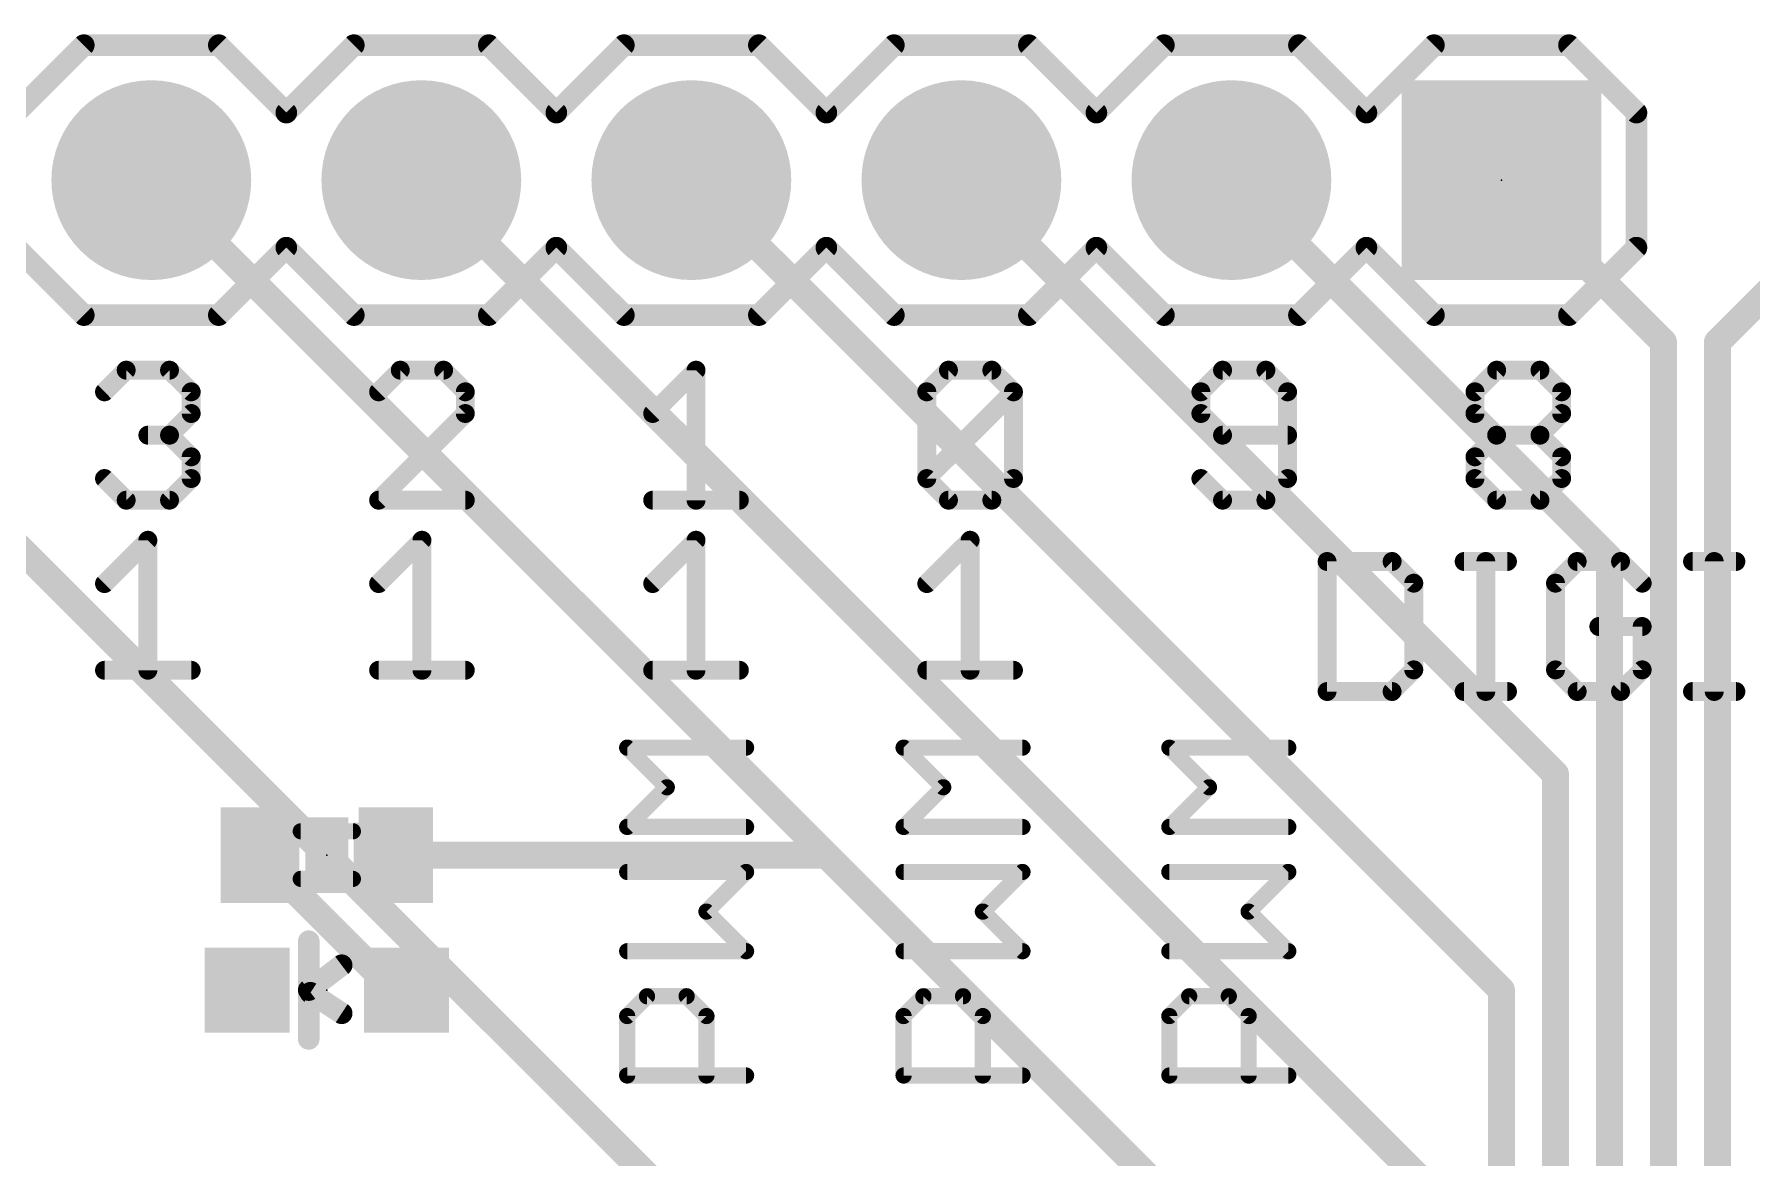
# Model space of a CAD drawing. Extents: x -28 to 79, y -1 to 63.
# Drawn here: x 11.22 to 27.37, y 41.6 to 52.17 of the extents above; entities that cross this region are included whole.
import ezdxf

# ---------------------------------------------------------------- set-up
doc = ezdxf.new("R2010")
doc.units = 0
for name, color, linetype in [('1', 12, 'CONTINUOUS'), ('16', 132, 'CONTINUOUS'), ('17', 110, 'CONTINUOUS'), ('21', 41, 'CONTINUOUS'), ('23', 53, 'CONTINUOUS'), ('51', 53, 'CONTINUOUS')]:
    doc.layers.add(name, color=color, linetype=linetype)

# ---------------------------------------------------------------- blocks, each defined once
blk = doc.blocks.new('RECT')
blk.add_solid([(-0.5, -0.5), (0.5, -0.5), (-0.5, 0.5), (0.5, 0.5)])
blk = doc.blocks.new('SQUAREP')
blk.add_solid([(-0.5, -0.5), (0.5, -0.5), (-0.5, 0.5), (0.5, 0.5)])
blk = doc.blocks.new('ROUNDP')
at = {"const_width": 0.5}
blk.add_lwpolyline([(0, -0.25, 1), (0, 0.25, 1), (0, -0.25)], format="xyb", dxfattribs=at)

msp = doc.modelspace()

# ---------------------------------------------------------------- linework, layer by layer
at = {"layer": '1', "const_width": 0.254}
for points in [[(18.669, 44.45), (12.319, 50.8)], [(24.511, 41.148), (14.859, 50.8)], [(25.019, 43.18), (17.399, 50.8)], [(25.527, 45.212), (19.939, 50.8)], [(26.035, 47.244), (22.479, 50.8)], [(26.543, 49.276), (25.019, 50.8)], [(27.051, 49.276), (28.575, 50.8)], [(26.543, 21.971), (26.543, 49.276)], [(27.051, 22.225), (27.051, 49.276)], [(26.035, 21.717), (26.035, 47.244)], [(25.527, 21.5265), (25.527, 45.212)], [(14.62, 44.45), (14.62, 44.465)], [(13.335, 44.45), (13.32, 44.45)], [(14.605, 43.18), (13.335, 44.45)], [(18.669, 44.45), (14.62, 44.45)], [(24.003, 39.116), (18.669, 44.45)], [(14.72, 43.18), (14.605, 43.18)], [(25.019, 21.336), (25.019, 43.18)]]:
    msp.add_lwpolyline(points, dxfattribs=at)
at = {"layer": '1', "const_width": 0.127}
for points in [[(12.3639, 50.8449, 1), (12.2741, 50.7551)], [(14.9039, 50.8449, 1), (14.8141, 50.7551)], [(17.4439, 50.8449, 1), (17.3541, 50.7551)], [(19.9839, 50.8449, 1), (19.8941, 50.7551)], [(22.5239, 50.8449, 1), (22.4341, 50.7551)], [(25.0639, 50.8449, 1), (24.9741, 50.7551)], [(26.6065, 49.276, 1), (26.4795, 49.276)], [(26.4981, 49.2311, 1), (26.5879, 49.3209)], [(27.1145, 49.276, 1), (26.9875, 49.276)], [(27.0061, 49.3209, 1), (27.0959, 49.2311)], [(26.0985, 47.244, 1), (25.9715, 47.244)], [(25.9901, 47.1991, 1), (26.0799, 47.2889)], [(25.5905, 45.212, 1), (25.4635, 45.212)], [(25.4821, 45.1671, 1), (25.5719, 45.2569)], [(14.6835, 44.465, 1), (14.5565, 44.465)], [(13.32, 44.5135, 1), (13.32, 44.3865)], [(13.3799, 44.4949, 1), (13.2901, 44.4051)], [(13.335, 44.3865, 1), (13.335, 44.5135)], [(14.62, 44.5135, 1), (14.62, 44.3865)], [(14.5565, 44.45, 1), (14.6835, 44.45)], [(18.7139, 44.4949, 1), (18.6241, 44.4051)], [(18.6241, 44.4051, 1), (18.7139, 44.4949)], [(18.669, 44.3865, 1), (18.669, 44.5135)], [(14.605, 43.2435, 1), (14.605, 43.1165)], [(14.72, 43.1165, 1), (14.72, 43.2435)], [(25.0825, 43.18, 1), (24.9555, 43.18)], [(14.5601, 43.1351, 1), (14.6499, 43.2249)], [(24.9741, 43.1351, 1), (25.0639, 43.2249)]]:
    msp.add_lwpolyline(points, format="xyb", dxfattribs=at)
at = {"layer": '16', "const_width": 0.254}
msp.add_lwpolyline([(17.78, 40.64), (7.62, 50.8)], dxfattribs=at)
at = {"layer": '21'}
for points, const_width in [([(11.049, 51.435), (11.684, 52.07)], 0.2032), ([(11.684, 52.07), (12.954, 52.07)], 0.2032), ([(12.954, 52.07), (13.589, 51.435)], 0.2032), ([(13.589, 51.435), (14.224, 52.07)], 0.2032), ([(14.224, 52.07), (15.494, 52.07)], 0.2032), ([(15.494, 52.07), (16.129, 51.435)], 0.2032), ([(16.129, 51.435), (16.764, 52.07)], 0.2032), ([(16.764, 52.07), (18.034, 52.07)], 0.2032), ([(18.669, 51.435), (18.034, 52.07)], 0.2032), ([(18.669, 51.435), (19.304, 52.07)], 0.2032), ([(19.304, 52.07), (20.574, 52.07)], 0.2032), ([(20.574, 52.07), (21.209, 51.435)], 0.2032), ([(21.209, 51.435), (21.844, 52.07)], 0.2032), ([(21.844, 52.07), (23.114, 52.07)], 0.2032), ([(23.114, 52.07), (23.749, 51.435)], 0.2032), ([(23.749, 51.435), (24.384, 52.07)], 0.2032), ([(24.384, 52.07), (25.654, 52.07)], 0.2032), ([(26.289, 51.435), (25.654, 52.07)], 0.2032), ([(26.289, 50.165), (26.289, 51.435)], 0.2032), ([(11.684, 49.53), (11.049, 50.165)], 0.2032), ([(13.589, 50.165), (12.954, 49.53)], 0.2032), ([(14.224, 49.53), (13.589, 50.165)], 0.2032), ([(16.129, 50.165), (15.494, 49.53)], 0.2032), ([(16.764, 49.53), (16.129, 50.165)], 0.2032), ([(18.034, 49.53), (18.669, 50.165)], 0.2032), ([(19.304, 49.53), (18.669, 50.165)], 0.2032), ([(21.209, 50.165), (20.574, 49.53)], 0.2032), ([(21.844, 49.53), (21.209, 50.165)], 0.2032), ([(23.749, 50.165), (23.114, 49.53)], 0.2032), ([(24.384, 49.53), (23.749, 50.165)], 0.2032), ([(25.654, 49.53), (26.289, 50.165)], 0.2032), ([(12.954, 49.53), (11.684, 49.53)], 0.2032), ([(15.494, 49.53), (14.224, 49.53)], 0.2032), ([(18.034, 49.53), (16.764, 49.53)], 0.2032), ([(20.574, 49.53), (19.304, 49.53)], 0.2032), ([(23.114, 49.53), (21.844, 49.53)], 0.2032), ([(25.654, 49.53), (24.384, 49.53)], 0.2032), ([(11.8789, 48.8083), (12.0828, 49.0121)], 0.1778), ([(12.0828, 49.0121), (12.4905, 49.0121)], 0.1778), ([(12.4905, 49.0121), (12.6944, 48.8083)], 0.1778), ([(14.661, 49.0121), (14.4571, 48.8083)], 0.1778), ([(15.0687, 49.0121), (14.661, 49.0121)], 0.1778), ([(15.2726, 48.8083), (15.0687, 49.0121)], 0.1778), ([(17.0353, 48.6044), (17.443, 49.0121)], 0.1778), ([(17.443, 49.0121), (17.443, 47.7889)], 0.1778), ([(19.6135, 48.8083), (19.8174, 49.0121)], 0.1778), ([(19.8174, 49.0121), (20.2251, 49.0121)], 0.1778), ([(20.2251, 49.0121), (20.429, 48.8083)], 0.1778), ([(22.3956, 49.0121), (22.1917, 48.8083)], 0.1778), ([(22.8033, 49.0121), (22.3956, 49.0121)], 0.1778), ([(23.0072, 48.8083), (22.8033, 49.0121)], 0.1778), ([(24.7699, 48.8083), (24.9738, 49.0121)], 0.1778), ([(24.9738, 49.0121), (25.3815, 49.0121)], 0.1778), ([(25.3815, 49.0121), (25.5854, 48.8083)], 0.1778), ([(12.6944, 48.8083), (12.6944, 48.6044)], 0.1778), ([(15.2726, 48.6044), (15.2726, 48.8083)], 0.1778), ([(19.6135, 47.9928), (19.6135, 48.8083)], 0.1778), ([(19.6135, 47.9928), (20.429, 48.8083)], 0.1778), ([(20.429, 48.8083), (20.429, 47.9928)], 0.1778), ([(22.1917, 48.8083), (22.1917, 48.6044)], 0.1778), ([(23.0072, 47.9928), (23.0072, 48.8083)], 0.1778), ([(24.7699, 48.6044), (24.7699, 48.8083)], 0.1778), ([(25.5854, 48.8083), (25.5854, 48.6044)], 0.1778), ([(12.6944, 48.6044), (12.4905, 48.4005)], 0.1778), ([(14.4571, 47.7889), (15.2726, 48.6044)], 0.1778), ([(22.1917, 48.6044), (22.3956, 48.4005)], 0.1778), ([(24.9738, 48.4005), (24.7699, 48.6044)], 0.1778), ([(25.5854, 48.6044), (25.3815, 48.4005)], 0.1778), ([(12.4905, 48.4005), (12.2866, 48.4005)], 0.1778), ([(12.4905, 48.4005), (12.6944, 48.1966)], 0.1778), ([(22.3956, 48.4005), (23.0072, 48.4005)], 0.1778), ([(24.7699, 48.1966), (24.9738, 48.4005)], 0.1778), ([(24.9738, 48.4005), (25.3815, 48.4005)], 0.1778), ([(25.3815, 48.4005), (25.5854, 48.1966)], 0.1778), ([(12.6944, 48.1966), (12.6944, 47.9928)], 0.1778), ([(24.7699, 47.9928), (24.7699, 48.1966)], 0.1778), ([(25.5854, 48.1966), (25.5854, 47.9928)], 0.1778), ([(12.0828, 47.7889), (11.8789, 47.9928)], 0.1778), ([(12.6944, 47.9928), (12.4905, 47.7889)], 0.1778), ([(19.8174, 47.7889), (19.6135, 47.9928)], 0.1778), ([(20.429, 47.9928), (20.2251, 47.7889)], 0.1778), ([(22.1917, 47.9928), (22.3956, 47.7889)], 0.1778), ([(22.8033, 47.7889), (23.0072, 47.9928)], 0.1778), ([(24.9738, 47.7889), (24.7699, 47.9928)], 0.1778), ([(25.5854, 47.9928), (25.3815, 47.7889)], 0.1778), ([(12.4905, 47.7889), (12.0828, 47.7889)], 0.1778), ([(15.2726, 47.7889), (14.4571, 47.7889)], 0.1778), ([(17.0353, 47.7889), (17.8508, 47.7889)], 0.1778), ([(20.2251, 47.7889), (19.8174, 47.7889)], 0.1778), ([(22.3956, 47.7889), (22.8033, 47.7889)], 0.1778), ([(25.3815, 47.7889), (24.9738, 47.7889)], 0.1778), ([(11.8789, 47.0044), (12.2866, 47.4121)], 0.1778), ([(12.2866, 47.4121), (12.2866, 46.1889)], 0.1778), ([(14.4571, 47.0044), (14.8648, 47.4121)], 0.1778), ([(14.8648, 47.4121), (14.8648, 46.1889)], 0.1778), ([(17.0353, 47.0044), (17.443, 47.4121)], 0.1778), ([(17.443, 47.4121), (17.443, 46.1889)], 0.1778), ([(19.6135, 47.0044), (20.0212, 47.4121)], 0.1778), ([(20.0212, 47.4121), (20.0212, 46.1889)], 0.1778), ([(23.3789, 47.2121), (23.3789, 45.9889)], 0.1778), ([(23.9905, 47.2121), (23.3789, 47.2121)], 0.1778), ([(24.1944, 47.0083), (23.9905, 47.2121)], 0.1778), ([(24.668, 47.2121), (25.0757, 47.2121)], 0.1778), ([(24.8719, 45.9889), (24.8719, 47.2121)], 0.1778), ([(25.7313, 47.2121), (25.5274, 47.0083)], 0.1778), ([(26.139, 47.2121), (25.7313, 47.2121)], 0.1778), ([(26.3429, 47.0083), (26.139, 47.2121)], 0.1778), ([(26.8165, 47.2121), (27.2242, 47.2121)], 0.1778), ([(27.0204, 45.9889), (27.0204, 47.2121)], 0.1778), ([(24.1944, 46.1928), (24.1944, 47.0083)], 0.1778), ([(25.5274, 47.0083), (25.5274, 46.1928)], 0.1778), ([(26.3429, 46.6005), (25.9351, 46.6005)], 0.1778), ([(26.3429, 46.1928), (26.3429, 46.6005)], 0.1778), ([(11.8789, 46.1889), (12.6944, 46.1889)], 0.1778), ([(14.4571, 46.1889), (15.2726, 46.1889)], 0.1778), ([(17.0353, 46.1889), (17.8508, 46.1889)], 0.1778), ([(19.6135, 46.1889), (20.429, 46.1889)], 0.1778), ([(23.9905, 45.9889), (24.1944, 46.1928)], 0.1778), ([(25.5274, 46.1928), (25.7313, 45.9889)], 0.1778), ([(26.139, 45.9889), (26.3429, 46.1928)], 0.1778), ([(23.3789, 45.9889), (23.9905, 45.9889)], 0.1778), ([(24.668, 45.9889), (25.0757, 45.9889)], 0.1778), ([(25.7313, 45.9889), (26.139, 45.9889)], 0.1778), ([(26.8165, 45.9889), (27.2242, 45.9889)], 0.1778), ([(17.1681, 45.0878), (16.7952, 45.4607)], 0.1524), ([(16.7952, 45.4607), (17.9138, 45.4607)], 0.1524), ([(19.7681, 45.0878), (19.3952, 45.4607)], 0.1524), ([(19.3952, 45.4607), (20.5138, 45.4607)], 0.1524), ([(22.2681, 45.0878), (21.8952, 45.4607)], 0.1524), ([(21.8952, 45.4607), (23.0138, 45.4607)], 0.1524), ([(16.7952, 44.715), (17.1681, 45.0878)], 0.1524), ([(19.3952, 44.715), (19.7681, 45.0878)], 0.1524), ([(21.8952, 44.715), (22.2681, 45.0878)], 0.1524), ([(17.9138, 44.715), (16.7952, 44.715)], 0.1524), ([(20.5138, 44.715), (19.3952, 44.715)], 0.1524), ([(23.0138, 44.715), (21.8952, 44.715)], 0.1524), ([(17.9138, 44.2913), (16.7952, 44.2913)], 0.1524), ([(17.541, 43.9184), (17.9138, 44.2913)], 0.1524), ([(20.5138, 44.2913), (19.3952, 44.2913)], 0.1524), ([(20.141, 43.9184), (20.5138, 44.2913)], 0.1524), ([(23.0138, 44.2913), (21.8952, 44.2913)], 0.1524), ([(22.641, 43.9184), (23.0138, 44.2913)], 0.1524), ([(17.9138, 43.5456), (17.541, 43.9184)], 0.1524), ([(20.5138, 43.5456), (20.141, 43.9184)], 0.1524), ([(23.0138, 43.5456), (22.641, 43.9184)], 0.1524), ([(13.8, 43.64), (13.8, 43.18)], 0.2032), ([(16.7952, 43.5456), (17.9138, 43.5456)], 0.1524), ([(19.3952, 43.5456), (20.5138, 43.5456)], 0.1524), ([(21.8952, 43.5456), (23.0138, 43.5456)], 0.1524), ([(13.8, 43.18), (14.11, 43.4138)], 0.2032), ([(13.8, 42.72), (13.8, 43.18)], 0.2032), ([(13.8154, 43.1546), (14.11, 42.9616)], 0.2032), ([(16.7952, 42.9355), (16.9817, 43.1219)], 0.1524), ([(16.9817, 43.1219), (17.3545, 43.1219)], 0.1524), ([(17.3545, 43.1219), (17.541, 42.9355)], 0.1524), ([(19.3952, 42.9355), (19.5817, 43.1219)], 0.1524), ([(19.5817, 43.1219), (19.9545, 43.1219)], 0.1524), ([(19.9545, 43.1219), (20.141, 42.9355)], 0.1524), ([(21.8952, 42.9355), (22.0817, 43.1219)], 0.1524), ([(22.0817, 43.1219), (22.4545, 43.1219)], 0.1524), ([(22.4545, 43.1219), (22.641, 42.9355)], 0.1524), ([(16.7952, 42.3762), (16.7952, 42.9355)], 0.1524), ([(17.541, 42.9355), (17.541, 42.3762)], 0.1524), ([(19.3952, 42.3762), (19.3952, 42.9355)], 0.1524), ([(20.141, 42.9355), (20.141, 42.3762)], 0.1524), ([(21.8952, 42.3762), (21.8952, 42.9355)], 0.1524), ([(22.641, 42.9355), (22.641, 42.3762)], 0.1524), ([(17.9138, 42.3762), (16.7952, 42.3762)], 0.1524), ([(20.5138, 42.3762), (19.3952, 42.3762)], 0.1524), ([(23.0138, 42.3762), (21.8952, 42.3762)], 0.1524)]:
    msp.add_lwpolyline(points, dxfattribs=dict(at, const_width=const_width))
for points, const_width in [([(11.684, 52.1208, 1), (11.684, 52.0192)], 0.1016), ([(11.7199, 52.0341, 1), (11.6481, 52.1059)], 0.1016), ([(12.9899, 52.1059, 1), (12.9181, 52.0341)], 0.1016), ([(12.954, 52.0192, 1), (12.954, 52.1208)], 0.1016), ([(14.224, 52.1208, 1), (14.224, 52.0192)], 0.1016), ([(14.2599, 52.0341, 1), (14.1881, 52.1059)], 0.1016), ([(15.5299, 52.1059, 1), (15.4581, 52.0341)], 0.1016), ([(15.494, 52.0192, 1), (15.494, 52.1208)], 0.1016), ([(16.764, 52.1208, 1), (16.764, 52.0192)], 0.1016), ([(16.7999, 52.0341, 1), (16.7281, 52.1059)], 0.1016), ([(18.0699, 52.1059, 1), (17.9981, 52.0341)], 0.1016), ([(18.034, 52.0192, 1), (18.034, 52.1208)], 0.1016), ([(19.304, 52.1208, 1), (19.304, 52.0192)], 0.1016), ([(19.3399, 52.0341, 1), (19.2681, 52.1059)], 0.1016), ([(20.6099, 52.1059, 1), (20.5381, 52.0341)], 0.1016), ([(20.574, 52.0192, 1), (20.574, 52.1208)], 0.1016), ([(21.844, 52.1208, 1), (21.844, 52.0192)], 0.1016), ([(21.8799, 52.0341, 1), (21.8081, 52.1059)], 0.1016), ([(23.1499, 52.1059, 1), (23.0781, 52.0341)], 0.1016), ([(23.114, 52.0192, 1), (23.114, 52.1208)], 0.1016), ([(24.384, 52.1208, 1), (24.384, 52.0192)], 0.1016), ([(24.4199, 52.0341, 1), (24.3481, 52.1059)], 0.1016), ([(25.6899, 52.1059, 1), (25.6181, 52.0341)], 0.1016), ([(25.654, 52.0192, 1), (25.654, 52.1208)], 0.1016), ([(26.3398, 51.435, 1), (26.2382, 51.435)], 0.1016), ([(13.5531, 51.4709, 1), (13.6249, 51.3991)], 0.1016), ([(13.5531, 51.3991, 1), (13.6249, 51.4709)], 0.1016), ([(16.0931, 51.4709, 1), (16.1649, 51.3991)], 0.1016), ([(16.0931, 51.3991, 1), (16.1649, 51.4709)], 0.1016), ([(18.6331, 51.4709, 1), (18.7049, 51.3991)], 0.1016), ([(18.6331, 51.3991, 1), (18.7049, 51.4709)], 0.1016), ([(21.1731, 51.4709, 1), (21.2449, 51.3991)], 0.1016), ([(21.1731, 51.3991, 1), (21.2449, 51.4709)], 0.1016), ([(23.7131, 51.4709, 1), (23.7849, 51.3991)], 0.1016), ([(23.7131, 51.3991, 1), (23.7849, 51.4709)], 0.1016), ([(26.2531, 51.3991, 1), (26.3249, 51.4709)], 0.1016), ([(13.6249, 50.2009, 1), (13.5531, 50.1291)], 0.1016), ([(13.6249, 50.1291, 1), (13.5531, 50.2009)], 0.1016), ([(16.1649, 50.2009, 1), (16.0931, 50.1291)], 0.1016), ([(16.1649, 50.1291, 1), (16.0931, 50.2009)], 0.1016), ([(18.7049, 50.2009, 1), (18.6331, 50.1291)], 0.1016), ([(18.7049, 50.1291, 1), (18.6331, 50.2009)], 0.1016), ([(21.2449, 50.2009, 1), (21.1731, 50.1291)], 0.1016), ([(21.2449, 50.1291, 1), (21.1731, 50.2009)], 0.1016), ([(23.7849, 50.2009, 1), (23.7131, 50.1291)], 0.1016), ([(23.7849, 50.1291, 1), (23.7131, 50.2009)], 0.1016), ([(26.3249, 50.1291, 1), (26.2531, 50.2009)], 0.1016), ([(26.2382, 50.165, 1), (26.3398, 50.165)], 0.1016), ([(11.684, 49.5808, 1), (11.684, 49.4792)], 0.1016), ([(11.6481, 49.4941, 1), (11.7199, 49.5659)], 0.1016), ([(12.9181, 49.5659, 1), (12.9899, 49.4941)], 0.1016), ([(12.954, 49.4792, 1), (12.954, 49.5808)], 0.1016), ([(14.224, 49.5808, 1), (14.224, 49.4792)], 0.1016), ([(14.1881, 49.4941, 1), (14.2599, 49.5659)], 0.1016), ([(15.4581, 49.5659, 1), (15.5299, 49.4941)], 0.1016), ([(15.494, 49.4792, 1), (15.494, 49.5808)], 0.1016), ([(16.764, 49.5808, 1), (16.764, 49.4792)], 0.1016), ([(16.7281, 49.4941, 1), (16.7999, 49.5659)], 0.1016), ([(17.9981, 49.5659, 1), (18.0699, 49.4941)], 0.1016), ([(18.034, 49.4792, 1), (18.034, 49.5808)], 0.1016), ([(19.304, 49.5808, 1), (19.304, 49.4792)], 0.1016), ([(19.2681, 49.4941, 1), (19.3399, 49.5659)], 0.1016), ([(20.5381, 49.5659, 1), (20.6099, 49.4941)], 0.1016), ([(20.574, 49.4792, 1), (20.574, 49.5808)], 0.1016), ([(21.844, 49.5808, 1), (21.844, 49.4792)], 0.1016), ([(21.8081, 49.4941, 1), (21.8799, 49.5659)], 0.1016), ([(23.0781, 49.5659, 1), (23.1499, 49.4941)], 0.1016), ([(23.114, 49.4792, 1), (23.114, 49.5808)], 0.1016), ([(24.384, 49.5808, 1), (24.384, 49.4792)], 0.1016), ([(24.3481, 49.4941, 1), (24.4199, 49.5659)], 0.1016), ([(25.6181, 49.5659, 1), (25.6899, 49.4941)], 0.1016), ([(25.654, 49.4792, 1), (25.654, 49.5808)], 0.1016), ([(12.0828, 49.0566, 1), (12.0828, 48.9677)], 0.0889), ([(12.1142, 48.9807, 1), (12.0513, 49.0436)], 0.0889), ([(12.522, 49.0436, 1), (12.4591, 48.9807)], 0.0889), ([(12.4905, 48.9677, 1), (12.4905, 49.0566)], 0.0889), ([(14.661, 49.0566, 1), (14.661, 48.9677)], 0.0889), ([(14.6924, 48.9807, 1), (14.6295, 49.0436)], 0.0889), ([(15.1002, 49.0436, 1), (15.0373, 48.9807)], 0.0889), ([(15.0687, 48.9677, 1), (15.0687, 49.0566)], 0.0889), ([(17.4875, 49.0121, 1), (17.3986, 49.0121)], 0.0889), ([(17.4745, 48.9807, 1), (17.4116, 49.0436)], 0.0889), ([(19.8174, 49.0566, 1), (19.8174, 48.9677)], 0.0889), ([(19.8488, 48.9807, 1), (19.7859, 49.0436)], 0.0889), ([(20.2566, 49.0436, 1), (20.1937, 48.9807)], 0.0889), ([(20.2251, 48.9677, 1), (20.2251, 49.0566)], 0.0889), ([(22.3956, 49.0566, 1), (22.3956, 48.9677)], 0.0889), ([(22.427, 48.9807, 1), (22.3641, 49.0436)], 0.0889), ([(22.8348, 49.0436, 1), (22.7719, 48.9807)], 0.0889), ([(22.8033, 48.9677, 1), (22.8033, 49.0566)], 0.0889), ([(24.9738, 49.0566, 1), (24.9738, 48.9677)], 0.0889), ([(25.0052, 48.9807, 1), (24.9423, 49.0436)], 0.0889), ([(25.413, 49.0436, 1), (25.3501, 48.9807)], 0.0889), ([(25.3815, 48.9677, 1), (25.3815, 49.0566)], 0.0889), ([(11.8475, 48.8397, 1), (11.9103, 48.7768)], 0.0889), ([(12.7388, 48.8083, 1), (12.6499, 48.8083)], 0.0889), ([(12.663, 48.7768, 1), (12.7258, 48.8397)], 0.0889), ([(14.4257, 48.8397, 1), (14.4885, 48.7768)], 0.0889), ([(15.317, 48.8083, 1), (15.2281, 48.8083)], 0.0889), ([(15.2412, 48.7768, 1), (15.304, 48.8397)], 0.0889), ([(19.658, 48.8083, 1), (19.5691, 48.8083)], 0.0889), ([(19.5821, 48.8397, 1), (19.6449, 48.7768)], 0.0889), ([(20.4734, 48.8083, 1), (20.3845, 48.8083)], 0.0889), ([(20.4604, 48.7768, 1), (20.3976, 48.8397)], 0.0889), ([(20.3976, 48.7768, 1), (20.4604, 48.8397)], 0.0889), ([(22.2362, 48.8083, 1), (22.1472, 48.8083)], 0.0889), ([(22.1603, 48.8397, 1), (22.2231, 48.7768)], 0.0889), ([(23.0516, 48.8083, 1), (22.9627, 48.8083)], 0.0889), ([(22.9758, 48.7768, 1), (23.0386, 48.8397)], 0.0889), ([(24.8144, 48.8083, 1), (24.7254, 48.8083)], 0.0889), ([(24.7385, 48.8397, 1), (24.8013, 48.7768)], 0.0889), ([(25.6298, 48.8083, 1), (25.5409, 48.8083)], 0.0889), ([(25.554, 48.7768, 1), (25.6168, 48.8397)], 0.0889), ([(12.6499, 48.6044, 1), (12.7388, 48.6044)], 0.0889), ([(12.7258, 48.573, 1), (12.663, 48.6358)], 0.0889), ([(15.2281, 48.6044, 1), (15.317, 48.6044)], 0.0889), ([(15.304, 48.573, 1), (15.2412, 48.6358)], 0.0889), ([(17.0039, 48.6358, 1), (17.0667, 48.573)], 0.0889), ([(22.2231, 48.6358, 1), (22.1603, 48.573)], 0.0889), ([(22.1472, 48.6044, 1), (22.2362, 48.6044)], 0.0889), ([(24.7254, 48.6044, 1), (24.8144, 48.6044)], 0.0889), ([(24.8013, 48.6358, 1), (24.7385, 48.573)], 0.0889), ([(25.5409, 48.6044, 1), (25.6298, 48.6044)], 0.0889), ([(25.6168, 48.573, 1), (25.554, 48.6358)], 0.0889), ([(12.2866, 48.445, 1), (12.2866, 48.3561)], 0.0889), ([(12.522, 48.432, 1), (12.4591, 48.3691)], 0.0889), ([(12.4591, 48.432, 1), (12.522, 48.3691)], 0.0889), ([(12.4905, 48.3561, 1), (12.4905, 48.445)], 0.0889), ([(22.3956, 48.445, 1), (22.3956, 48.3561)], 0.0889), ([(22.3641, 48.3691, 1), (22.427, 48.432)], 0.0889), ([(23.0072, 48.3561, 1), (23.0072, 48.445)], 0.0889), ([(24.9738, 48.445, 1), (24.9738, 48.3561)], 0.0889), ([(25.0052, 48.3691, 1), (24.9423, 48.432)], 0.0889), ([(24.9423, 48.3691, 1), (25.0052, 48.432)], 0.0889), ([(25.413, 48.432, 1), (25.3501, 48.3691)], 0.0889), ([(25.3501, 48.432, 1), (25.413, 48.3691)], 0.0889), ([(25.3815, 48.3561, 1), (25.3815, 48.445)], 0.0889), ([(12.7388, 48.1966, 1), (12.6499, 48.1966)], 0.0889), ([(12.663, 48.1652, 1), (12.7258, 48.2281)], 0.0889), ([(24.8144, 48.1966, 1), (24.7254, 48.1966)], 0.0889), ([(24.7385, 48.2281, 1), (24.8013, 48.1652)], 0.0889), ([(25.6298, 48.1966, 1), (25.5409, 48.1966)], 0.0889), ([(25.554, 48.1652, 1), (25.6168, 48.2281)], 0.0889), ([(11.9103, 48.0242, 1), (11.8475, 47.9613)], 0.0889), ([(12.6499, 47.9928, 1), (12.7388, 47.9928)], 0.0889), ([(12.7258, 47.9613, 1), (12.663, 48.0242)], 0.0889), ([(19.6449, 48.0242, 1), (19.5821, 47.9613)], 0.0889), ([(19.5821, 48.0242, 1), (19.6449, 47.9613)], 0.0889), ([(19.5691, 47.9928, 1), (19.658, 47.9928)], 0.0889), ([(20.3845, 47.9928, 1), (20.4734, 47.9928)], 0.0889), ([(20.4604, 47.9613, 1), (20.3976, 48.0242)], 0.0889), ([(22.2231, 48.0242, 1), (22.1603, 47.9613)], 0.0889), ([(22.9627, 47.9928, 1), (23.0516, 47.9928)], 0.0889), ([(23.0386, 47.9613, 1), (22.9758, 48.0242)], 0.0889), ([(24.7254, 47.9928, 1), (24.8144, 47.9928)], 0.0889), ([(24.8013, 48.0242, 1), (24.7385, 47.9613)], 0.0889), ([(25.5409, 47.9928, 1), (25.6298, 47.9928)], 0.0889), ([(25.6168, 47.9613, 1), (25.554, 48.0242)], 0.0889), ([(12.0828, 47.8334, 1), (12.0828, 47.7445)], 0.0889), ([(12.0513, 47.7575, 1), (12.1142, 47.8203)], 0.0889), ([(12.4591, 47.8203, 1), (12.522, 47.7575)], 0.0889), ([(12.4905, 47.7445, 1), (12.4905, 47.8334)], 0.0889), ([(14.4571, 47.8334, 1), (14.4571, 47.7445)], 0.0889), ([(14.4257, 47.8203, 1), (14.4885, 47.7575)], 0.0889), ([(15.2726, 47.7445, 1), (15.2726, 47.8334)], 0.0889), ([(17.0353, 47.8334, 1), (17.0353, 47.7445)], 0.0889), ([(17.3986, 47.7889, 1), (17.4875, 47.7889)], 0.0889), ([(17.8508, 47.7445, 1), (17.8508, 47.8334)], 0.0889), ([(19.8174, 47.8334, 1), (19.8174, 47.7445)], 0.0889), ([(19.7859, 47.7575, 1), (19.8488, 47.8203)], 0.0889), ([(20.1937, 47.8203, 1), (20.2566, 47.7575)], 0.0889), ([(20.2251, 47.7445, 1), (20.2251, 47.8334)], 0.0889), ([(22.3956, 47.8334, 1), (22.3956, 47.7445)], 0.0889), ([(22.3641, 47.7575, 1), (22.427, 47.8203)], 0.0889), ([(22.7719, 47.8203, 1), (22.8348, 47.7575)], 0.0889), ([(22.8033, 47.7445, 1), (22.8033, 47.8334)], 0.0889), ([(24.9738, 47.8334, 1), (24.9738, 47.7445)], 0.0889), ([(24.9423, 47.7575, 1), (25.0052, 47.8203)], 0.0889), ([(25.3501, 47.8203, 1), (25.413, 47.7575)], 0.0889), ([(25.3815, 47.7445, 1), (25.3815, 47.8334)], 0.0889), ([(12.3311, 47.4121, 1), (12.2422, 47.4121)], 0.0889), ([(12.3181, 47.3807, 1), (12.2552, 47.4436)], 0.0889), ([(14.9093, 47.4121, 1), (14.8204, 47.4121)], 0.0889), ([(14.8963, 47.3807, 1), (14.8334, 47.4436)], 0.0889), ([(17.4875, 47.4121, 1), (17.3986, 47.4121)], 0.0889), ([(17.4745, 47.3807, 1), (17.4116, 47.4436)], 0.0889), ([(20.0657, 47.4121, 1), (19.9768, 47.4121)], 0.0889), ([(20.0527, 47.3807, 1), (19.9898, 47.4436)], 0.0889), ([(23.4234, 47.2121, 1), (23.3345, 47.2121)], 0.0889), ([(23.3789, 47.2566, 1), (23.3789, 47.1677)], 0.0889), ([(24.022, 47.2436, 1), (23.9591, 47.1807)], 0.0889), ([(23.9905, 47.1677, 1), (23.9905, 47.2566)], 0.0889), ([(24.668, 47.2566, 1), (24.668, 47.1677)], 0.0889), ([(24.9163, 47.2121, 1), (24.8274, 47.2121)], 0.0889), ([(25.0757, 47.1677, 1), (25.0757, 47.2566)], 0.0889), ([(25.7313, 47.2566, 1), (25.7313, 47.1677)], 0.0889), ([(25.7627, 47.1807, 1), (25.6998, 47.2436)], 0.0889), ([(26.1705, 47.2436, 1), (26.1076, 47.1807)], 0.0889), ([(26.139, 47.1677, 1), (26.139, 47.2566)], 0.0889), ([(26.8165, 47.2566, 1), (26.8165, 47.1677)], 0.0889), ([(27.0648, 47.2121, 1), (26.9759, 47.2121)], 0.0889), ([(27.2242, 47.1677, 1), (27.2242, 47.2566)], 0.0889), ([(11.8475, 47.0358, 1), (11.9103, 46.973)], 0.0889), ([(14.4257, 47.0358, 1), (14.4885, 46.973)], 0.0889), ([(17.0039, 47.0358, 1), (17.0667, 46.973)], 0.0889), ([(19.5821, 47.0358, 1), (19.6449, 46.973)], 0.0889), ([(24.2388, 47.0083, 1), (24.1499, 47.0083)], 0.0889), ([(24.163, 46.9768, 1), (24.2258, 47.0397)], 0.0889), ([(25.5719, 47.0083, 1), (25.4829, 47.0083)], 0.0889), ([(25.496, 47.0397, 1), (25.5588, 46.9768)], 0.0889), ([(26.3115, 46.9768, 1), (26.3743, 47.0397)], 0.0889), ([(25.9351, 46.645, 1), (25.9351, 46.5561)], 0.0889), ([(26.3873, 46.6005, 1), (26.2984, 46.6005)], 0.0889), ([(26.3429, 46.5561, 1), (26.3429, 46.645)], 0.0889), ([(11.8789, 46.2334, 1), (11.8789, 46.1445)], 0.0889), ([(12.2422, 46.1889, 1), (12.3311, 46.1889)], 0.0889), ([(12.6944, 46.1445, 1), (12.6944, 46.2334)], 0.0889), ([(14.4571, 46.2334, 1), (14.4571, 46.1445)], 0.0889), ([(14.8204, 46.1889, 1), (14.9093, 46.1889)], 0.0889), ([(15.2726, 46.1445, 1), (15.2726, 46.2334)], 0.0889), ([(17.0353, 46.2334, 1), (17.0353, 46.1445)], 0.0889), ([(17.3986, 46.1889, 1), (17.4875, 46.1889)], 0.0889), ([(17.8508, 46.1445, 1), (17.8508, 46.2334)], 0.0889), ([(19.6135, 46.2334, 1), (19.6135, 46.1445)], 0.0889), ([(19.9768, 46.1889, 1), (20.0657, 46.1889)], 0.0889), ([(20.429, 46.1445, 1), (20.429, 46.2334)], 0.0889), ([(24.1499, 46.1928, 1), (24.2388, 46.1928)], 0.0889), ([(24.2258, 46.1613, 1), (24.163, 46.2242)], 0.0889), ([(25.4829, 46.1928, 1), (25.5719, 46.1928)], 0.0889), ([(25.5588, 46.2242, 1), (25.496, 46.1613)], 0.0889), ([(26.2984, 46.1928, 1), (26.3873, 46.1928)], 0.0889), ([(26.3743, 46.1613, 1), (26.3115, 46.2242)], 0.0889), ([(23.3789, 46.0333, 1), (23.3789, 45.9445)], 0.0889), ([(23.9591, 46.0203, 1), (24.022, 45.9575)], 0.0889), ([(23.9905, 45.9445, 1), (23.9905, 46.0333)], 0.0889), ([(24.668, 46.0333, 1), (24.668, 45.9445)], 0.0889), ([(25.0757, 45.9445, 1), (25.0757, 46.0333)], 0.0889), ([(25.7313, 46.0333, 1), (25.7313, 45.9445)], 0.0889), ([(25.6998, 45.9575, 1), (25.7627, 46.0203)], 0.0889), ([(26.1076, 46.0203, 1), (26.1705, 45.9575)], 0.0889), ([(26.139, 45.9445, 1), (26.139, 46.0333)], 0.0889), ([(26.8165, 46.0333, 1), (26.8165, 45.9445)], 0.0889), ([(27.2242, 45.9445, 1), (27.2242, 46.0333)], 0.0889), ([(23.3345, 45.9889, 1), (23.4234, 45.9889)], 0.0889), ([(24.8274, 45.9889, 1), (24.9163, 45.9889)], 0.0889), ([(26.9759, 45.9889, 1), (27.0648, 45.9889)], 0.0889), ([(16.7952, 45.4988, 1), (16.7952, 45.4226)], 0.0762), ([(16.8222, 45.4876, 1), (16.7683, 45.4338)], 0.0762), ([(17.9138, 45.4226, 1), (17.9138, 45.4988)], 0.0762), ([(19.3952, 45.4988, 1), (19.3952, 45.4226)], 0.0762), ([(19.4222, 45.4876, 1), (19.3683, 45.4338)], 0.0762), ([(20.5138, 45.4226, 1), (20.5138, 45.4988)], 0.0762), ([(21.8952, 45.4988, 1), (21.8952, 45.4226)], 0.0762), ([(21.9222, 45.4876, 1), (21.8683, 45.4338)], 0.0762), ([(23.0138, 45.4226, 1), (23.0138, 45.4988)], 0.0762), ([(17.195, 45.0609, 1), (17.1412, 45.1148)], 0.0762), ([(17.1412, 45.0609, 1), (17.195, 45.1148)], 0.0762), ([(19.795, 45.0609, 1), (19.7412, 45.1148)], 0.0762), ([(19.7412, 45.0609, 1), (19.795, 45.1148)], 0.0762), ([(22.295, 45.0609, 1), (22.2412, 45.1148)], 0.0762), ([(22.2412, 45.0609, 1), (22.295, 45.1148)], 0.0762), ([(16.7952, 44.7531, 1), (16.7952, 44.6769)], 0.0762), ([(16.7683, 44.7419, 1), (16.8222, 44.6881)], 0.0762), ([(17.9138, 44.6769, 1), (17.9138, 44.7531)], 0.0762), ([(19.3952, 44.7531, 1), (19.3952, 44.6769)], 0.0762), ([(19.3683, 44.7419, 1), (19.4222, 44.6881)], 0.0762), ([(20.5138, 44.6769, 1), (20.5138, 44.7531)], 0.0762), ([(21.8952, 44.7531, 1), (21.8952, 44.6769)], 0.0762), ([(21.8683, 44.7419, 1), (21.9222, 44.6881)], 0.0762), ([(23.0138, 44.6769, 1), (23.0138, 44.7531)], 0.0762), ([(16.7952, 44.3294, 1), (16.7952, 44.2532)], 0.0762), ([(17.9407, 44.2644, 1), (17.8869, 44.3182)], 0.0762), ([(17.9138, 44.2532, 1), (17.9138, 44.3294)], 0.0762), ([(19.3952, 44.3294, 1), (19.3952, 44.2532)], 0.0762), ([(20.5407, 44.2644, 1), (20.4869, 44.3182)], 0.0762), ([(20.5138, 44.2532, 1), (20.5138, 44.3294)], 0.0762), ([(21.8952, 44.3294, 1), (21.8952, 44.2532)], 0.0762), ([(23.0407, 44.2644, 1), (22.9869, 44.3182)], 0.0762), ([(23.0138, 44.2532, 1), (23.0138, 44.3294)], 0.0762), ([(17.5679, 43.9454, 1), (17.514, 43.8915)], 0.0762), ([(17.514, 43.9454, 1), (17.5679, 43.8915)], 0.0762), ([(20.1679, 43.9454, 1), (20.114, 43.8915)], 0.0762), ([(20.114, 43.9454, 1), (20.1679, 43.8915)], 0.0762), ([(22.6679, 43.9454, 1), (22.614, 43.8915)], 0.0762), ([(22.614, 43.9454, 1), (22.6679, 43.8915)], 0.0762), ([(13.8508, 43.64, 1), (13.7492, 43.64)], 0.1016), ([(16.7952, 43.5837, 1), (16.7952, 43.5075)], 0.0762), ([(17.9138, 43.5075, 1), (17.9138, 43.5837)], 0.0762), ([(19.3952, 43.5837, 1), (19.3952, 43.5075)], 0.0762), ([(20.5138, 43.5075, 1), (20.5138, 43.5837)], 0.0762), ([(21.8952, 43.5837, 1), (21.8952, 43.5075)], 0.0762), ([(23.0138, 43.5075, 1), (23.0138, 43.5837)], 0.0762), ([(14.1406, 43.3732, 1), (14.0794, 43.4544)], 0.1016), ([(17.8869, 43.5187, 1), (17.9407, 43.5725)], 0.0762), ([(20.4869, 43.5187, 1), (20.5407, 43.5725)], 0.0762), ([(22.9869, 43.5187, 1), (23.0407, 43.5725)], 0.0762), ([(13.8508, 43.18, 1), (13.7492, 43.18)], 0.1016), ([(13.7694, 43.2206, 1), (13.8306, 43.1394)], 0.1016), ([(13.7492, 43.18, 1), (13.8508, 43.18)], 0.1016), ([(13.8432, 43.1971, 1), (13.7876, 43.1121)], 0.1016), ([(16.9817, 43.16, 1), (16.9817, 43.0838)], 0.0762), ([(17.0086, 43.095, 1), (16.9547, 43.1488)], 0.0762), ([(17.3815, 43.1488, 1), (17.3276, 43.095)], 0.0762), ([(17.3545, 43.0838, 1), (17.3545, 43.16)], 0.0762), ([(19.5817, 43.16, 1), (19.5817, 43.0838)], 0.0762), ([(19.6086, 43.095, 1), (19.5547, 43.1488)], 0.0762), ([(19.9815, 43.1488, 1), (19.9276, 43.095)], 0.0762), ([(19.9545, 43.0838, 1), (19.9545, 43.16)], 0.0762), ([(22.0817, 43.16, 1), (22.0817, 43.0838)], 0.0762), ([(22.1086, 43.095, 1), (22.0547, 43.1488)], 0.0762), ([(22.4815, 43.1488, 1), (22.4276, 43.095)], 0.0762), ([(22.4545, 43.0838, 1), (22.4545, 43.16)], 0.0762), ([(14.0822, 42.9191, 1), (14.1378, 43.0041)], 0.1016), ([(16.8333, 42.9355, 1), (16.7571, 42.9355)], 0.0762), ([(16.7683, 42.9624, 1), (16.8222, 42.9085)], 0.0762), ([(17.5791, 42.9355, 1), (17.5029, 42.9355)], 0.0762), ([(17.514, 42.9085, 1), (17.5679, 42.9624)], 0.0762), ([(19.4333, 42.9355, 1), (19.3571, 42.9355)], 0.0762), ([(19.3683, 42.9624, 1), (19.4222, 42.9085)], 0.0762), ([(20.1791, 42.9355, 1), (20.1029, 42.9355)], 0.0762), ([(20.114, 42.9085, 1), (20.1679, 42.9624)], 0.0762), ([(21.9333, 42.9355, 1), (21.8571, 42.9355)], 0.0762), ([(21.8683, 42.9624, 1), (21.9222, 42.9085)], 0.0762), ([(22.6791, 42.9355, 1), (22.6029, 42.9355)], 0.0762), ([(22.614, 42.9085, 1), (22.6679, 42.9624)], 0.0762), ([(13.7492, 42.72, 1), (13.8508, 42.72)], 0.1016), ([(16.7952, 42.4143, 1), (16.7952, 42.3381)], 0.0762), ([(16.7571, 42.3762, 1), (16.8333, 42.3762)], 0.0762), ([(17.5029, 42.3762, 1), (17.5791, 42.3762)], 0.0762), ([(17.9138, 42.3381, 1), (17.9138, 42.4143)], 0.0762), ([(19.3952, 42.4143, 1), (19.3952, 42.3381)], 0.0762), ([(19.3571, 42.3762, 1), (19.4333, 42.3762)], 0.0762), ([(20.1029, 42.3762, 1), (20.1791, 42.3762)], 0.0762), ([(20.5138, 42.3381, 1), (20.5138, 42.4143)], 0.0762), ([(21.8952, 42.4143, 1), (21.8952, 42.3381)], 0.0762), ([(21.8571, 42.3762, 1), (21.9333, 42.3762)], 0.0762), ([(22.6029, 42.3762, 1), (22.6791, 42.3762)], 0.0762), ([(23.0138, 42.3381, 1), (23.0138, 42.4143)], 0.0762)]:
    msp.add_lwpolyline(points, format="xyb", dxfattribs=dict(at, const_width=const_width))
at = {"layer": '23'}
for p in [(25.019, 50.8), (13.97, 44.45), (13.97, 43.18)]:
    msp.add_point(p, dxfattribs=at)
at = {"layer": '51', "const_width": 0.1524}
for points in [[(13.725, 44.674), (14.215, 44.674)], [(14.215, 44.226), (13.725, 44.226)]]:
    msp.add_lwpolyline(points, dxfattribs=at)
at = {"layer": '51', "const_width": 0.0762}
for points in [[(13.725, 44.7121, 1), (13.725, 44.6359)], [(14.215, 44.6359, 1), (14.215, 44.7121)], [(13.725, 44.2641, 1), (13.725, 44.1879)], [(14.215, 44.1879, 1), (14.215, 44.2641)]]:
    msp.add_lwpolyline(points, format="xyb", dxfattribs=at)

# ---------------------------------------------------------------- block references
at = {"layer": '1'}
for p, xscale, yscale, rotation in [((13.32, 44.45), 0.7, 0.9, 180), ((14.62, 44.45), 0.7, 0.9, 180), ((13.22, 43.18), 0.8, 0.8, 90), ((14.72, 43.18), 0.8, 0.8, 90)]:
    msp.add_blockref('RECT', p, dxfattribs=dict(at, xscale=xscale, yscale=yscale, rotation=rotation))
at = {"layer": '17', "xscale": 1.8796, "yscale": 1.8796, "rotation": 270}
for name, p in [('ROUNDP', (12.319, 50.8)), ('ROUNDP', (12.319, 50.8)), ('ROUNDP', (14.859, 50.8)), ('ROUNDP', (14.859, 50.8)), ('ROUNDP', (17.399, 50.8)), ('ROUNDP', (17.399, 50.8)), ('ROUNDP', (19.939, 50.8)), ('ROUNDP', (19.939, 50.8)), ('ROUNDP', (22.479, 50.8)), ('ROUNDP', (22.479, 50.8)), ('SQUAREP', (25.019, 50.8)), ('SQUAREP', (25.019, 50.8))]:
    msp.add_blockref(name, p, dxfattribs=at)
at = {"layer": '21', "xscale": 0.4064, "yscale": 0.7112, "rotation": 180}
msp.add_blockref('RECT', (13.97, 44.45), dxfattribs=at)
at = {"layer": '51', "rotation": 180}
for p, xscale, yscale in [((12.319, 50.8), 0.508, 0.508), ((14.859, 50.8), 0.508, 0.508), ((17.399, 50.8), 0.508, 0.508), ((19.939, 50.8), 0.508, 0.508), ((22.479, 50.8), 0.508, 0.508), ((25.019, 50.8), 0.508, 0.508), ((13.5612, 44.4549), 0.3, 0.5999), ((14.374, 44.4549), 0.3, 0.5999)]:
    msp.add_blockref('RECT', p, dxfattribs=dict(at, xscale=xscale, yscale=yscale))

doc.saveas('drawing.dxf')
